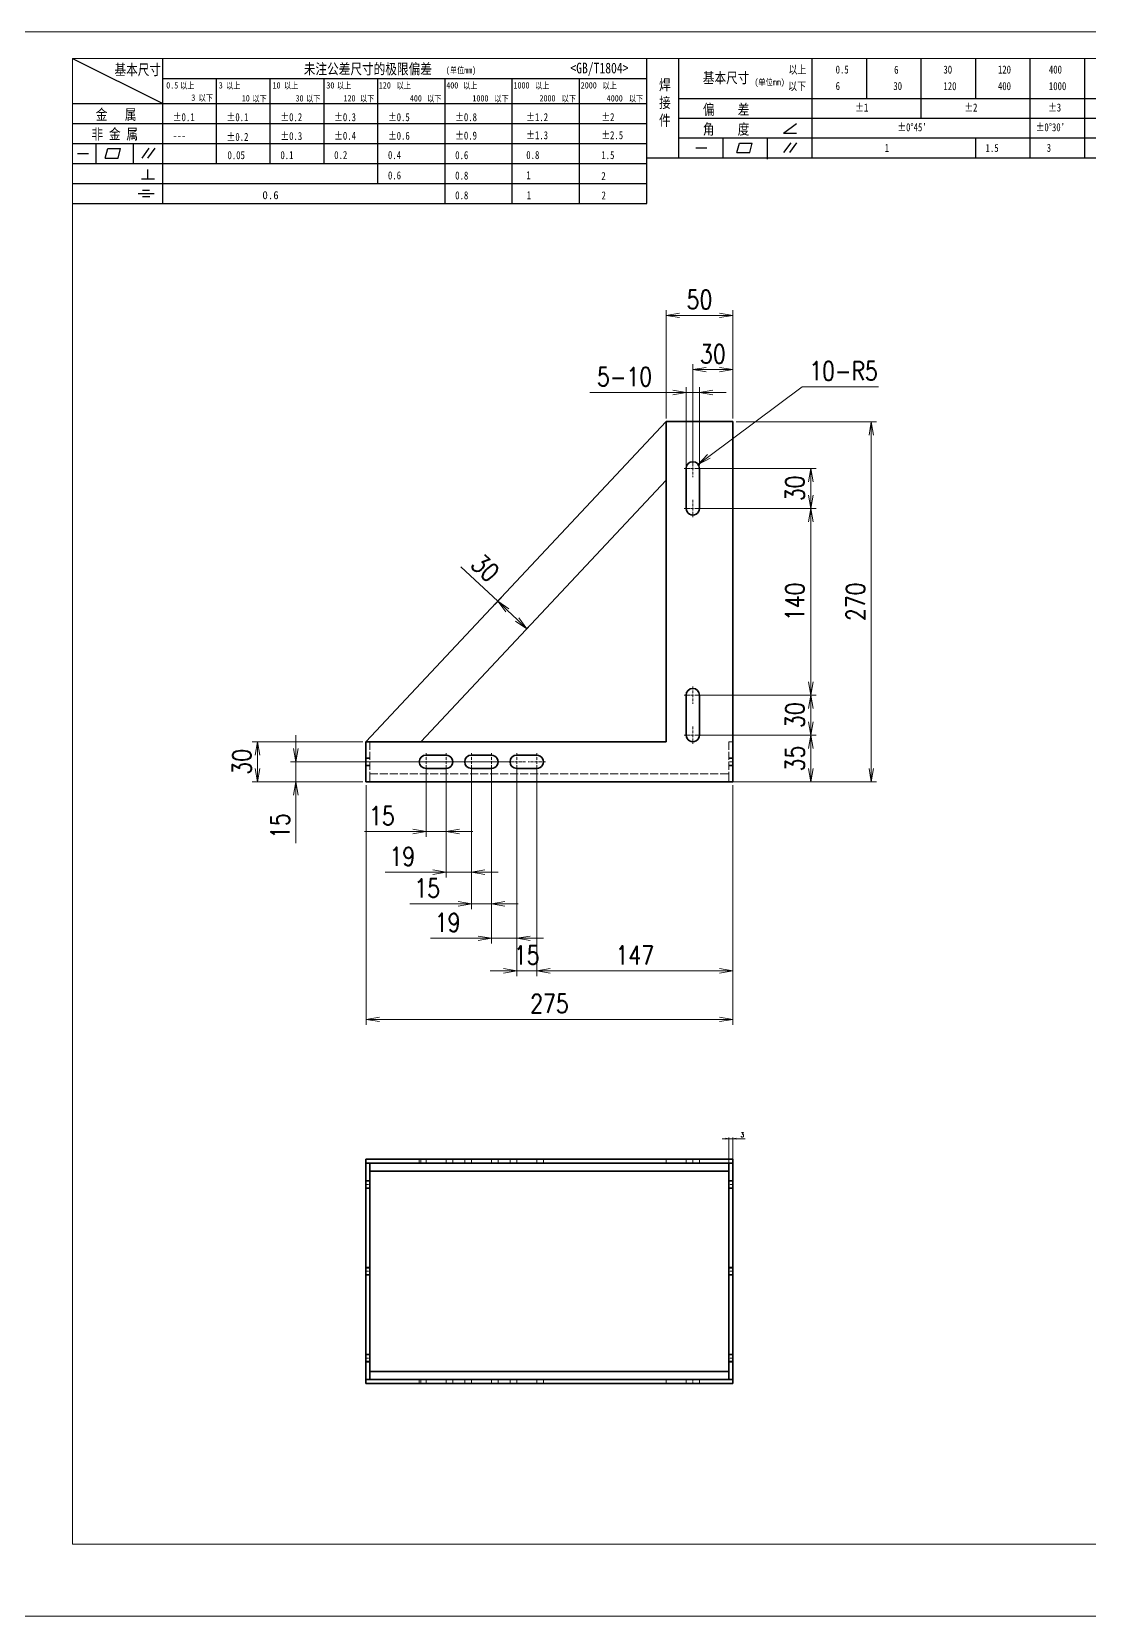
# Model space of a CAD drawing. Header units: millimetres. Extents: x 1333 to 190452, y -42879 to -5704.
# Drawn here: x 177596 to 178389, y -22836 to -21648 of the extents above; entities that cross this region are included whole.
import ezdxf

# ---------------------------------------------------------------- set-up
doc = ezdxf.new("R2010")
doc.units = ezdxf.units.MM
doc.header["$LTSCALE"] = 0.5
doc.linetypes.add('DASHDOT', pattern=[18.5, 12, -3, 0.5, -3])
doc.linetypes.add('DASHED', pattern=[15, 12, -3])
doc.layers.add('图\\M+19E79\\M+195B6\\M+18E9A', color=7, linetype='Continuous')
doc.layers.add('图框', color=7, linetype='Continuous', lineweight=18)
doc.layers.add('标注线', color=3, linetype='Continuous', lineweight=18)
doc.layers.add('打印-禁用', color=7, linetype='Continuous', lineweight=15, plot=False)
doc.styles.add('DIM', font='romans.shx', dxfattribs={"width": 0.8, "bigfont": 'bigfont.shx'})
doc.styles.add('国标', font='simfang.ttf', dxfattribs={"width": 0.8})
doc.dimstyles.new('DEH 1-1$0', dxfattribs={"dimtxt": 3.5, "dimasz": 2.5, "dimexe": 1, "dimexo": 0.625, "dimgap": 1.2, "dimtad": 1, "dimzin": 9, "dimdsep": 46, "dimtxsty": 'DIM', "dimblk": 'OPEN', "dimcen": 0, "dimclrd": 8, "dimclre": 8, "dimclrt": 2, "dimazin": 2, "dimtfac": 0.5, "dimtmove": 0, "dimatfit": 3, "dimldrblk": 'OPEN', "dimfxl": 0, "dimtolj": 2, "dimlwd": 18, "dimlwe": 18, "dimarcsym": 0})
doc.dimstyles.new('DEH 1-4', dxfattribs={"dimscale": 4, "dimtxt": 3.5, "dimasz": 2.5, "dimexe": 1, "dimexo": 0.625, "dimgap": 1.2, "dimtad": 1, "dimdsep": 46, "dimtxsty": 'DIM', "dimblk": 'OPEN', "dimcen": 0, "dimclrd": 8, "dimclre": 8, "dimclrt": 2, "dimazin": 2, "dimtfac": 0.5, "dimtmove": 0, "dimatfit": 3, "dimldrblk": 'OPEN', "dimfxl": 0, "dimtolj": 2, "dimlwd": 18, "dimlwe": 18, "dimarcsym": 0})
doc.dimstyles.new('DEH 1-4$4', dxfattribs={"dimscale": 4, "dimtxt": 3.5, "dimasz": 2.5, "dimexe": 1, "dimexo": 0.625, "dimgap": 1.2, "dimtad": 1, "dimtoh": 1, "dimdsep": 46, "dimtxsty": 'DIM', "dimblk": 'OPEN', "dimcen": 0, "dimclrd": 8, "dimclre": 8, "dimclrt": 2, "dimazin": 2, "dimtfac": 0.5, "dimtofl": 0, "dimtmove": 0, "dimatfit": 3, "dimldrblk": 'OPEN', "dimfxl": 0, "dimtolj": 2, "dimlwd": 18, "dimlwe": 18, "dimarcsym": 0})

# ---------------------------------------------------------------- blocks, each defined once
blk = doc.blocks.new('GZDEH零件A3图框V01版')
at = {"layer": '图\\M+19E79\\M+195B6\\M+18E9A', "color": 9}
for p, q in [((2882.49, -1554.46), (2899.37, -1562.92)), ((2899.37, -1581.67), (2899.37, -1554.46)), ((2990.09, -1581.67), (2990.09, -1554.46)), ((2996.09, -1573.08), (2996.09, -1554.46)), ((3021.09, -1561.98), (3021.09, -1554.46)), ((3031.31, -1561.98), (3031.31, -1554.46)), ((3041.53, -1561.98), (3041.53, -1554.46)), ((3051.75, -1561.98), (3051.75, -1554.46)), ((3061.98, -1561.98), (3061.98, -1554.46)), ((3072.2, -1561.98), (3072.2, -1554.46)), ((2899.37, -1558.24), (2990.09, -1558.24)), ((2909.45, -1574.17), (2909.45, -1558.24)), ((2919.53, -1574.17), (2919.53, -1558.24)), ((2929.61, -1574.17), (2929.61, -1558.24)), ((2939.69, -1577.92), (2939.69, -1558.24)), ((2952.29, -1581.67), (2952.29, -1558.24)), ((2964.89, -1581.67), (2964.89, -1558.24)), ((2977.49, -1581.67), (2977.49, -1558.24)), ((2996.09, -1561.98), (3113.09, -1561.98)), ((3021.09, -1573.08), (3021.09, -1561.98)), ((3041.53, -1565.68), (3041.53, -1561.98)), ((3061.98, -1573.08), (3061.98, -1561.98)), ((3072.2, -1573.08), (3072.2, -1561.98)), ((2882.49, -1562.92), (2990.09, -1562.92)), ((2882.49, -1566.67), (2990.09, -1566.67)), ((2996.09, -1565.68), (3113.09, -1565.68)), ((3015.75, -1568.51), (3018.15, -1566.66)), ((2882.49, -1570.42), (2990.09, -1570.42)), ((2886.92, -1574.12), (2886.92, -1570.42)), ((2893.91, -1574.12), (2893.91, -1570.42)), ((2996.09, -1569.38), (3113.09, -1569.38)), ((3004.42, -1573.08), (3004.42, -1569.38)), ((3006.97, -1572.12), (3007.45, -1570.33)), ((3007.45, -1570.33), (3009.86, -1570.33)), ((3009.39, -1572.12), (3009.86, -1570.33)), ((3012.75, -1573.08), (3012.75, -1569.38)), ((3015.75, -1568.51), (3018.15, -1568.51)), ((3015.81, -1572.12), (3017.15, -1570.26)), ((3016.89, -1572.12), (3018.23, -1570.26)), ((3051.75, -1573.08), (3051.75, -1569.38)), ((2883.43, -1572.27), (2885.49, -1572.27)), ((2888.59, -1573.16), (2889.07, -1571.37)), ((2888.59, -1573.16), (2891, -1573.16)), ((2889.07, -1571.37), (2891.48, -1571.37)), ((2891, -1573.16), (2891.48, -1571.37)), ((2895.52, -1573.16), (2896.85, -1571.3)), ((2896.6, -1573.16), (2897.94, -1571.3)), ((2990.09, -1573.08), (3113.09, -1573.08)), ((2999.26, -1571.23), (3001.32, -1571.23)), ((3006.97, -1572.12), (3009.39, -1572.12)), ((3012.75, -1573.33), (3012.75, -1573.08)), ((2882.49, -1574.17), (2990.09, -1574.17)), ((2895.42, -1577.05), (2897.81, -1577.05)), ((2896.58, -1577.05), (2896.58, -1575.28)), ((2882.49, -1577.92), (2990.09, -1577.92)), ((2894.79, -1579.77), (2897.77, -1579.77)), ((2895.57, -1579.17), (2896.92, -1579.17)), ((2882.49, -1581.67), (2990.09, -1581.67)), ((2895.57, -1580.37), (2896.93, -1580.37))]:
    blk.add_line(p, q, dxfattribs=at)
at = {"layer": '图框', "linetype": 'Continuous'}
for p, q in [((2882.49, -1554.46), (2882.49, -1832.96)), ((3272.49, -1554.46), (2882.49, -1554.46)), ((2882.49, -1832.96), (3272.49, -1832.96))]:
    blk.add_line(p, q, dxfattribs=at)
at = {"layer": '打印-禁用', "linetype": 'Continuous'}
for p, q in [((3277.49, -1549.46), (2857.49, -1549.46)), ((2857.49, -1846.46), (3277.49, -1846.46))]:
    blk.add_line(p, q, dxfattribs=at)
at = {"layer": '图\\M+19E79\\M+195B6\\M+18E9A', "color": 9, "style": '国标', "width": 0.8}
for s, height, p in [('基本尺寸', 2, (2890.33, -1557.58)), ('未注公差尺寸的极限偏差', 2, (2925.81, -1557.44)), ('<GB/T1804>', 2, (2975.78, -1557.27)), ('以上', 1.5, (3016.64, -1557.33)), ('0.5', 1.5, (3025.49, -1557.3)), ('6', 1.5, (3036.45, -1557.34)), ('30', 1.5, (3045.69, -1557.31)), ('120', 1.5, (3055.91, -1557.31)), ('400', 1.5, (3065.46, -1557.31)), ('30', 1.2, (2930.04, -1560.11)), ('基本尺寸', 2, (3000.6, -1559.1)), ('以下', 1.5, (3016.58, -1560.43)), ('6', 1.5, (3025.49, -1560.38)), ('30', 1.5, (3036.31, -1560.39)), ('120', 1.5, (3045.69, -1560.41)), ('400', 1.5, (3055.91, -1560.41)), ('1000', 1.5, (3065.46, -1560.41)), ('金   属', 2, (2886.82, -1565.98)), ('±0.1', 1.5, (2901.27, -1566.23)), ('±0.1', 1.5, (2911.35, -1566.23)), ('±0.2', 1.5, (2921.43, -1566.23)), ('±0.3', 1.5, (2931.51, -1566.23)), ('±0.5', 1.5, (2941.59, -1566.23)), ('±0.8', 1.5, (2954.19, -1566.23)), ('±1.2', 1.5, (2967.51, -1566.23)), ('±2', 1.5, (2981.58, -1566.23)), ('偏    差', 2, (3000.6, -1565.04)), ('±1', 1.5, (3029.16, -1564.42)), ('±2', 1.5, (3049.61, -1564.42)), ('±3', 1.5, (3065.3, -1564.42)), ('非 金 属', 2, (2886.02, -1569.65)), ('±0.3', 1.5, (2921.43, -1569.77)), ('±0.4', 1.5, (2931.51, -1569.71)), ('±0.6', 1.5, (2941.59, -1569.71)), ('±0.9', 1.5, (2954.19, -1569.68)), ('±1.3', 1.5, (2967.51, -1569.62)), ('±2.5', 1.5, (2981.58, -1569.61)), ('角    度', 2, (3000.6, -1568.74)), ("±0%%D45'", 1.5, (3037.06, -1568.12)), ("±0%%D30'", 1.5, (3062.98, -1568.12)), ('---', 1.5, (2901.27, -1569.65)), ('±0.2', 1.5, (2911.35, -1569.92)), ('1', 1.5, (3034.69, -1571.98)), ('1.5', 1.5, (3053.59, -1572.01)), ('3', 1.5, (3065.05, -1571.98)), ('0.1', 1.5, (2921.43, -1573.34)), ('0.2', 1.5, (2931.51, -1573.33)), ('0.4', 1.5, (2941.59, -1573.33)), ('0.6', 1.5, (2954.19, -1573.35)), ('0.8', 1.5, (2967.51, -1573.33)), ('1.5', 1.5, (2981.58, -1573.34)), ('0.6', 1.5, (2941.59, -1577.14)), ('0.8', 1.5, (2954.19, -1577.17)), ('1', 1.5, (2967.51, -1577.12)), ('2', 1.5, (2981.58, -1577.26)), ('0.8', 1.5, (2954.19, -1580.87)), ('1', 1.5, (2967.59, -1580.86)), ('2', 1.5, (2981.62, -1580.89))]:
    blk.add_text(s, height=height, dxfattribs=at).set_placement(p)
at = {"layer": '图\\M+19E79\\M+195B6\\M+18E9A', "color": 9, "lineweight": 15, "style": '国标', "width": 0.8}
for s, p in [('(单位mm)', (2952.44, -1557.27)), ('0.5', (2900.03, -1560.11)), ('以上', (2902.64, -1560.16)), ('3', (2909.88, -1560.11)), ('以上', (2911.25, -1560.16)), ('10', (2919.96, -1560.11)), ('以上', (2922.09, -1560.16)), ('以上', (2932.02, -1560.16)), ('120', (2939.88, -1560.11)), ('以上', (2943.21, -1560.16)), ('400', (2952.52, -1560.11)), ('以上', (2955.68, -1560.16)), ('1000', (2965.12, -1560.11)), ('以上', (2969.16, -1560.16)), ('2000', (2977.72, -1560.11)), ('以上', (2981.8, -1560.16)), ('(单位mm)', (3010.27, -1559.51)), ('3', (2904.73, -1562.41)), ('以下', (2906.1, -1562.46)), ('10', (2914.19, -1562.54)), ('以下', (2916.18, -1562.59)), ('30', (2924.27, -1562.54)), ('以下', (2926.26, -1562.59)), ('120', (2933.26, -1562.54)), ('以下', (2936.34, -1562.59)), ('400', (2945.7, -1562.54)), ('以下', (2948.94, -1562.59)), ('1000', (2957.41, -1562.54)), ('以下', (2961.54, -1562.59)), ('2000', (2969.99, -1562.54)), ('以下', (2974.14, -1562.59)), ('4000', (2982.59, -1562.54)), ('以下', (2986.74, -1562.59))]:
    blk.add_text(s, height=1.2, dxfattribs=at).set_placement(p)
at = {"layer": '图\\M+19E79\\M+195B6\\M+18E9A', "color": 9, "lineweight": 13, "style": '国标'}
blk.add_text('0.6', height=1.5, dxfattribs=at).set_placement((2918.05, -1580.85))
at = {"layer": '图\\M+19E79\\M+195B6\\M+18E9A', "color": 9, "insert": (2992.39, -1558.41), "char_height": 2, "width": 3.1877, "attachment_point": 1, "style": '国标'}
blk.add_mtext('焊\\P接\\P件', dxfattribs=at)
at = {"layer": '图\\M+19E79\\M+195B6\\M+18E9A', "color": 9, "insert": (2911.51, -1573.37), "char_height": 1.5, "attachment_point": 7, "style": '国标'}
blk.add_mtext_dynamic_manual_height_columns('0.05', width=5.1982, gutter_width=12.5, heights=[0], dxfattribs=at)
blk = doc.blocks.new('DEH A3')
at = {"layer": '图框'}
blk.add_blockref('GZDEH零件A3图框V01版', (-2857.49, 1846.46), dxfattribs=at)
blk = doc.blocks.new('_Open')
at = {"color": 0, "linetype": 'ByBlock', "lineweight": -2}
for p, q in [((-1, 0.17), (0, 0)), ((-1, -0.17), (0, 0)), ((0, 0), (-1, 0))]:
    blk.add_line(p, q, dxfattribs=at)
blk = doc.blocks.new('*D316')
at = {"layer": 'Defpoints', "color": 0, "transparency": 16777216}
for p in [(177960.1, -22195.5), (177794.5, -22210.5), (177847.1, -22210.5)]:
    blk.add_point(p, dxfattribs=at)
at = {"layer": '标注线', "color": 8, "lineweight": 18, "transparency": 16777216}
for p, q in [((177794.5, -22185.5), (177794.5, -22175.5)), ((177957.6, -22195.5), (177790.5, -22195.5)), ((177794.5, -22195.5), (177794.5, -22210.5)), ((177844.6, -22210.5), (177790.5, -22210.5)), ((177794.5, -22220.5), (177794.5, -22256.6))]:
    blk.add_line(p, q, dxfattribs=at)
at = {"layer": '标注线', "color": 8, "lineweight": 18, "transparency": 16777216, "xscale": 10, "yscale": 10, "zscale": 10}
for p, rotation in [((177794.5, -22195.5), 270), ((177794.5, -22210.5), 90)]:
    blk.add_blockref('_Open', p, dxfattribs=dict(at, rotation=rotation))
at = {"layer": '标注线', "color": 2, "transparency": 16777216, "insert": (177782.7, -22243.6), "char_height": 14, "attachment_point": 5, "rotation": 90, "style": 'DIM'}
blk.add_mtext('\\A2;15', dxfattribs=at)
blk = doc.blocks.new('*D317')
at = {"layer": 'Defpoints', "color": 0, "transparency": 16777216}
for p in [(177765.8, -22180.5), (177847.1, -22180.5), (177847.1, -22210.5)]:
    blk.add_point(p, dxfattribs=at)
at = {"layer": '标注线', "color": 8, "lineweight": 18, "transparency": 16777216}
for p, q in [((177844.6, -22180.5), (177761.8, -22180.5)), ((177765.8, -22200.5), (177765.8, -22190.5)), ((177844.6, -22210.5), (177761.8, -22210.5))]:
    blk.add_line(p, q, dxfattribs=at)
at = {"layer": '标注线', "color": 8, "lineweight": 18, "transparency": 16777216, "xscale": 10, "yscale": 10, "zscale": 10}
for p, rotation in [((177765.8, -22180.5), 90), ((177765.8, -22210.5), 270)]:
    blk.add_blockref('_Open', p, dxfattribs=dict(at, rotation=rotation))
at = {"layer": '标注线', "color": 2, "transparency": 16777216, "insert": (177754, -22195.5), "char_height": 14, "attachment_point": 5, "rotation": 90, "style": 'DIM'}
blk.add_mtext('\\A2;30', dxfattribs=at)
blk = doc.blocks.new('*D318')
at = {"layer": 'Defpoints', "color": 0, "transparency": 16777216}
for p in [(177847.1, -22210.5), (178122.1, -22210.5), (178122.1, -22388.6)]:
    blk.add_point(p, dxfattribs=at)
at = {"layer": '标注线', "color": 8, "lineweight": 18, "transparency": 16777216}
for p, q in [((177847.1, -22213), (177847.1, -22392.6)), ((178122.1, -22213), (178122.1, -22392.6)), ((177857.1, -22388.6), (178112.1, -22388.6))]:
    blk.add_line(p, q, dxfattribs=at)
at = {"layer": '标注线', "color": 8, "lineweight": 18, "transparency": 16777216, "xscale": 10, "yscale": 10, "zscale": 10, "rotation": 180}
blk.add_blockref('_Open', (177847.1, -22388.6), dxfattribs=at)
at = {"layer": '标注线', "color": 8, "lineweight": 18, "transparency": 16777216, "xscale": 10, "yscale": 10, "zscale": 10}
blk.add_blockref('_Open', (178122.1, -22388.6), dxfattribs=at)
at = {"layer": '标注线', "color": 2, "transparency": 16777216, "insert": (177984.6, -22376.8), "char_height": 14, "attachment_point": 5, "style": 'DIM'}
blk.add_mtext('\\A2;275', dxfattribs=at)
blk = doc.blocks.new('*D319')
at = {"layer": 'Defpoints', "color": 0, "transparency": 16777216}
for p in [(178122.1, -21940.5), (178225.9, -21940.5), (178122.1, -22210.5)]:
    blk.add_point(p, dxfattribs=at)
at = {"layer": '标注线', "color": 8, "lineweight": 18, "transparency": 16777216}
for p, q in [((178124.6, -21940.5), (178229.9, -21940.5)), ((178225.9, -22200.5), (178225.9, -21950.5)), ((178124.6, -22210.5), (178229.9, -22210.5))]:
    blk.add_line(p, q, dxfattribs=at)
at = {"layer": '标注线', "color": 8, "lineweight": 18, "transparency": 16777216, "xscale": 10, "yscale": 10, "zscale": 10}
for p, rotation in [((178225.9, -21940.5), 90), ((178225.9, -22210.5), 270)]:
    blk.add_blockref('_Open', p, dxfattribs=dict(at, rotation=rotation))
at = {"layer": '标注线', "color": 2, "transparency": 16777216, "insert": (178214.1, -22075.5), "char_height": 14, "attachment_point": 5, "rotation": 90, "style": 'DIM'}
blk.add_mtext('\\A2;270', dxfattribs=at)
blk = doc.blocks.new('*D320')
at = {"layer": 'Defpoints', "color": 0, "transparency": 16777216}
for p in [(178092.1, -22175.5), (178111.4, -22210.5), (178180.5, -22210.5)]:
    blk.add_point(p, dxfattribs=at)
at = {"layer": '标注线', "color": 8, "lineweight": 18, "transparency": 16777216}
for p, q in [((178094.6, -22175.5), (178184.5, -22175.5)), ((178180.5, -22185.5), (178180.5, -22200.5)), ((178113.9, -22210.5), (178184.5, -22210.5))]:
    blk.add_line(p, q, dxfattribs=at)
at = {"layer": '标注线', "color": 8, "lineweight": 18, "transparency": 16777216, "xscale": 10, "yscale": 10, "zscale": 10}
for p, rotation in [((178180.5, -22175.5), 90), ((178180.5, -22210.5), 270)]:
    blk.add_blockref('_Open', p, dxfattribs=dict(at, rotation=rotation))
at = {"layer": '标注线', "color": 2, "transparency": 16777216, "insert": (178168.7, -22193), "char_height": 14, "attachment_point": 5, "rotation": 90, "style": 'DIM'}
blk.add_mtext('\\A2;35', dxfattribs=at)
blk = doc.blocks.new('*D321')
at = {"layer": 'Defpoints', "color": 0, "transparency": 16777216}
for p in [(178092.1, -22145.5), (178180.5, -22145.5), (178092.1, -22175.5)]:
    blk.add_point(p, dxfattribs=at)
at = {"layer": '标注线', "color": 8, "lineweight": 18, "transparency": 16777216}
for p, q in [((178094.6, -22145.5), (178184.5, -22145.5)), ((178180.5, -22165.5), (178180.5, -22155.5)), ((178094.6, -22175.5), (178184.5, -22175.5))]:
    blk.add_line(p, q, dxfattribs=at)
at = {"layer": '标注线', "color": 8, "lineweight": 18, "transparency": 16777216, "xscale": 10, "yscale": 10, "zscale": 10}
for p, rotation in [((178180.5, -22145.5), 90), ((178180.5, -22175.5), 270)]:
    blk.add_blockref('_Open', p, dxfattribs=dict(at, rotation=rotation))
at = {"layer": '标注线', "color": 2, "transparency": 16777216, "insert": (178168.7, -22160.5), "char_height": 14, "attachment_point": 5, "rotation": 90, "style": 'DIM'}
blk.add_mtext('\\A2;30', dxfattribs=at)
blk = doc.blocks.new('*D322')
at = {"layer": 'Defpoints', "color": 0, "transparency": 16777216}
for p in [(178092.1, -22005.5), (178180.5, -22005.5), (178092.1, -22145.5)]:
    blk.add_point(p, dxfattribs=at)
at = {"layer": '标注线', "color": 8, "lineweight": 18, "transparency": 16777216}
for p, q in [((178094.6, -22005.5), (178184.5, -22005.5)), ((178180.5, -22135.5), (178180.5, -22015.5)), ((178094.6, -22145.5), (178184.5, -22145.5))]:
    blk.add_line(p, q, dxfattribs=at)
at = {"layer": '标注线', "color": 8, "lineweight": 18, "transparency": 16777216, "xscale": 10, "yscale": 10, "zscale": 10}
for p, rotation in [((178180.5, -22005.5), 90), ((178180.5, -22145.5), 270)]:
    blk.add_blockref('_Open', p, dxfattribs=dict(at, rotation=rotation))
at = {"layer": '标注线', "color": 2, "transparency": 16777216, "insert": (178168.7, -22075.5), "char_height": 14, "attachment_point": 5, "rotation": 90, "style": 'DIM'}
blk.add_mtext('\\A2;140', dxfattribs=at)
blk = doc.blocks.new('*D323')
at = {"layer": 'Defpoints', "color": 0, "transparency": 16777216}
for p in [(178092.1, -21975.5), (178180.5, -21975.5), (178092.1, -22005.5)]:
    blk.add_point(p, dxfattribs=at)
at = {"layer": '标注线', "color": 8, "lineweight": 18, "transparency": 16777216}
for p, q in [((178094.6, -21975.5), (178184.5, -21975.5)), ((178180.5, -21995.5), (178180.5, -21985.5)), ((178094.6, -22005.5), (178184.5, -22005.5))]:
    blk.add_line(p, q, dxfattribs=at)
at = {"layer": '标注线', "color": 8, "lineweight": 18, "transparency": 16777216, "xscale": 10, "yscale": 10, "zscale": 10}
for p, rotation in [((178180.5, -21975.5), 90), ((178180.5, -22005.5), 270)]:
    blk.add_blockref('_Open', p, dxfattribs=dict(at, rotation=rotation))
at = {"layer": '标注线', "color": 2, "transparency": 16777216, "insert": (178168.7, -21990.5), "char_height": 14, "attachment_point": 5, "rotation": 90, "style": 'DIM'}
blk.add_mtext('\\A2;30', dxfattribs=at)
blk = doc.blocks.new('*D324')
at = {"layer": 'Defpoints', "color": 0, "transparency": 16777216}
for p in [(178122.1, -21901.5), (178122.1, -21940.5), (178092.1, -21975.5)]:
    blk.add_point(p, dxfattribs=at)
at = {"layer": '标注线', "color": 8, "lineweight": 18, "transparency": 16777216}
for p, q in [((178092.1, -21973), (178092.1, -21897.5)), ((178102.1, -21901.5), (178112.1, -21901.5)), ((178122.1, -21938), (178122.1, -21897.5))]:
    blk.add_line(p, q, dxfattribs=at)
at = {"layer": '标注线', "color": 8, "lineweight": 18, "transparency": 16777216, "xscale": 10, "yscale": 10, "zscale": 10, "rotation": 180}
blk.add_blockref('_Open', (178092.1, -21901.5), dxfattribs=at)
at = {"layer": '标注线', "color": 8, "lineweight": 18, "transparency": 16777216, "xscale": 10, "yscale": 10, "zscale": 10}
blk.add_blockref('_Open', (178122.1, -21901.5), dxfattribs=at)
at = {"layer": '标注线', "color": 2, "transparency": 16777216, "insert": (178107.1, -21889.7), "char_height": 14, "attachment_point": 5, "style": 'DIM'}
blk.add_mtext('\\A2;30', dxfattribs=at)
blk = doc.blocks.new('*D325')
at = {"layer": 'Defpoints', "color": 0, "transparency": 16777216}
for p in [(178122.1, -21860.8), (178072.1, -21940.5), (178122.1, -21940.5)]:
    blk.add_point(p, dxfattribs=at)
at = {"layer": '标注线', "color": 8, "lineweight": 18, "transparency": 16777216}
for p, q in [((178072.1, -21938), (178072.1, -21856.8)), ((178122.1, -21938), (178122.1, -21856.8)), ((178082.1, -21860.8), (178112.1, -21860.8))]:
    blk.add_line(p, q, dxfattribs=at)
at = {"layer": '标注线', "color": 8, "lineweight": 18, "transparency": 16777216, "xscale": 10, "yscale": 10, "zscale": 10, "rotation": 180}
blk.add_blockref('_Open', (178072.1, -21860.8), dxfattribs=at)
at = {"layer": '标注线', "color": 8, "lineweight": 18, "transparency": 16777216, "xscale": 10, "yscale": 10, "zscale": 10}
blk.add_blockref('_Open', (178122.1, -21860.8), dxfattribs=at)
at = {"layer": '标注线', "color": 2, "transparency": 16777216, "insert": (178097.1, -21849), "char_height": 14, "attachment_point": 5, "style": 'DIM'}
blk.add_mtext('\\A2;50', dxfattribs=at)
blk = doc.blocks.new('*D326')
at = {"layer": 'Defpoints', "color": 0, "transparency": 16777216}
for p in [(178092.1, -21975.5), (178096.1, -21972.5)]:
    blk.add_point(p, dxfattribs=at)
at = {"layer": '标注线', "color": 8, "lineweight": 18, "transparency": 16777216}
for p, q in [((178174.1, -21914.3), (178104.1, -21966.5)), ((178231.2, -21914.3), (178174.1, -21914.3))]:
    blk.add_line(p, q, dxfattribs=at)
at = {"layer": '标注线', "color": 8, "lineweight": 18, "transparency": 16777216, "xscale": 10, "yscale": 10, "zscale": 10, "rotation": 216.7265419740276}
blk.add_blockref('_Open', (178096.1, -21972.5), dxfattribs=at)
at = {"layer": '标注线', "color": 2, "transparency": 16777216, "insert": (178205.1, -21902.5), "char_height": 14, "attachment_point": 5, "style": 'DIM'}
blk.add_mtext('\\A2;{\\Fromans,bigfont|c134;10-}R5', dxfattribs=at)
blk = doc.blocks.new('*D327')
at = {"layer": 'Defpoints', "color": 0, "transparency": 16777216}
for p in [(178087.1, -21918.6), (178087.1, -21975.5), (178097.1, -21975.5)]:
    blk.add_point(p, dxfattribs=at)
at = {"layer": '标注线', "color": 8, "lineweight": 18, "transparency": 16777216}
for p, q in [((178077.1, -21918.6), (178014.8, -21918.6)), ((178087.1, -21973), (178087.1, -21914.6)), ((178097.1, -21918.6), (178087.1, -21918.6)), ((178097.1, -21973), (178097.1, -21914.6)), ((178107.1, -21918.6), (178117.1, -21918.6))]:
    blk.add_line(p, q, dxfattribs=at)
at = {"layer": '标注线', "color": 8, "lineweight": 18, "transparency": 16777216, "xscale": 10, "yscale": 10, "zscale": 10}
blk.add_blockref('_Open', (178087.1, -21918.6), dxfattribs=at)
at = {"layer": '标注线', "color": 8, "lineweight": 18, "transparency": 16777216, "xscale": 10, "yscale": 10, "zscale": 10, "rotation": 180}
blk.add_blockref('_Open', (178097.1, -21918.6), dxfattribs=at)
at = {"layer": '标注线', "color": 2, "transparency": 16777216, "insert": (178040.9, -21906.8), "char_height": 14, "attachment_point": 5, "style": 'DIM'}
blk.add_mtext('\\A2;{\\Fromans,bigfont|c134;5-}10', dxfattribs=at)
blk = doc.blocks.new('*D328')
at = {"layer": 'Defpoints', "color": 0, "transparency": 16777216}
for p in [(177975.1, -22195.5), (178122.1, -22210.5), (178122.1, -22352.2)]:
    blk.add_point(p, dxfattribs=at)
at = {"layer": '标注线', "color": 8, "lineweight": 18, "transparency": 16777216}
for p, q in [((177975.1, -22198), (177975.1, -22356.2)), ((178122.1, -22213), (178122.1, -22356.2)), ((177985.1, -22352.2), (178112.1, -22352.2))]:
    blk.add_line(p, q, dxfattribs=at)
at = {"layer": '标注线', "color": 8, "lineweight": 18, "transparency": 16777216, "xscale": 10, "yscale": 10, "zscale": 10, "rotation": 180}
blk.add_blockref('_Open', (177975.1, -22352.2), dxfattribs=at)
at = {"layer": '标注线', "color": 8, "lineweight": 18, "transparency": 16777216, "xscale": 10, "yscale": 10, "zscale": 10}
blk.add_blockref('_Open', (178122.1, -22352.2), dxfattribs=at)
at = {"layer": '标注线', "color": 2, "transparency": 16777216, "insert": (178048.6, -22340.4), "char_height": 14, "attachment_point": 5, "style": 'DIM'}
blk.add_mtext('\\A2;147', dxfattribs=at)
blk = doc.blocks.new('*D329')
at = {"layer": 'Defpoints', "color": 0, "transparency": 16777216}
for p in [(177960.1, -22195.5), (177975.1, -22195.5), (177960.1, -22352.2)]:
    blk.add_point(p, dxfattribs=at)
at = {"layer": '标注线', "color": 8, "lineweight": 18, "transparency": 16777216}
for p, q in [((177960.1, -22198), (177960.1, -22356.2)), ((177975.1, -22198), (177975.1, -22356.2)), ((177950.1, -22352.2), (177940.1, -22352.2)), ((177975.1, -22352.2), (177960.1, -22352.2)), ((177985.1, -22352.2), (177995.1, -22352.2))]:
    blk.add_line(p, q, dxfattribs=at)
at = {"layer": '标注线', "color": 8, "lineweight": 18, "transparency": 16777216, "xscale": 10, "yscale": 10, "zscale": 10}
blk.add_blockref('_Open', (177960.1, -22352.2), dxfattribs=at)
at = {"layer": '标注线', "color": 8, "lineweight": 18, "transparency": 16777216, "xscale": 10, "yscale": 10, "zscale": 10, "rotation": 180}
blk.add_blockref('_Open', (177975.1, -22352.2), dxfattribs=at)
at = {"layer": '标注线', "color": 2, "transparency": 16777216, "insert": (177967.6, -22340.4), "char_height": 14, "attachment_point": 5, "style": 'DIM'}
blk.add_mtext('\\A2;15', dxfattribs=at)
blk = doc.blocks.new('*D330')
at = {"layer": 'Defpoints', "color": 0, "transparency": 16777216}
for p in [(177941.1, -22195.5), (177960.1, -22195.5), (177941.1, -22327.8)]:
    blk.add_point(p, dxfattribs=at)
at = {"layer": '标注线', "color": 8, "lineweight": 18, "transparency": 16777216}
for p, q in [((177941.1, -22198), (177941.1, -22331.8)), ((177960.1, -22198), (177960.1, -22331.8)), ((177931.1, -22327.8), (177895.5, -22327.8)), ((177960.1, -22327.8), (177941.1, -22327.8)), ((177970.1, -22327.8), (177980.1, -22327.8))]:
    blk.add_line(p, q, dxfattribs=at)
at = {"layer": '标注线', "color": 8, "lineweight": 18, "transparency": 16777216, "xscale": 10, "yscale": 10, "zscale": 10}
blk.add_blockref('_Open', (177941.1, -22327.8), dxfattribs=at)
at = {"layer": '标注线', "color": 8, "lineweight": 18, "transparency": 16777216, "xscale": 10, "yscale": 10, "zscale": 10, "rotation": 180}
blk.add_blockref('_Open', (177960.1, -22327.8), dxfattribs=at)
at = {"layer": '标注线', "color": 2, "transparency": 16777216, "insert": (177908.3, -22316), "char_height": 14, "attachment_point": 5, "style": 'DIM'}
blk.add_mtext('\\A2;19', dxfattribs=at)
blk = doc.blocks.new('*D331')
at = {"layer": 'Defpoints', "color": 0, "transparency": 16777216}
for p in [(177926.1, -22195.5), (177941.1, -22195.5), (177926.1, -22302)]:
    blk.add_point(p, dxfattribs=at)
at = {"layer": '标注线', "color": 8, "lineweight": 18, "transparency": 16777216}
for p, q in [((177926.1, -22198), (177926.1, -22306)), ((177941.1, -22198), (177941.1, -22306)), ((177916.1, -22302), (177879.9, -22302)), ((177941.1, -22302), (177926.1, -22302)), ((177951.1, -22302), (177961.1, -22302))]:
    blk.add_line(p, q, dxfattribs=at)
at = {"layer": '标注线', "color": 8, "lineweight": 18, "transparency": 16777216, "xscale": 10, "yscale": 10, "zscale": 10}
blk.add_blockref('_Open', (177926.1, -22302), dxfattribs=at)
at = {"layer": '标注线', "color": 8, "lineweight": 18, "transparency": 16777216, "xscale": 10, "yscale": 10, "zscale": 10, "rotation": 180}
blk.add_blockref('_Open', (177941.1, -22302), dxfattribs=at)
at = {"layer": '标注线', "color": 2, "transparency": 16777216, "insert": (177893, -22290.2), "char_height": 14, "attachment_point": 5, "style": 'DIM'}
blk.add_mtext('\\A2;15', dxfattribs=at)
blk = doc.blocks.new('*D332')
at = {"layer": 'Defpoints', "color": 0, "transparency": 16777216}
for p in [(177907.1, -22195.5), (177926.1, -22195.5), (177907.1, -22278.2)]:
    blk.add_point(p, dxfattribs=at)
at = {"layer": '标注线', "color": 8, "lineweight": 18, "transparency": 16777216}
for p, q in [((177907.1, -22198), (177907.1, -22282.2)), ((177926.1, -22198), (177926.1, -22282.2)), ((177897.1, -22278.2), (177861.5, -22278.2)), ((177926.1, -22278.2), (177907.1, -22278.2)), ((177936.1, -22278.2), (177946.1, -22278.2))]:
    blk.add_line(p, q, dxfattribs=at)
at = {"layer": '标注线', "color": 8, "lineweight": 18, "transparency": 16777216, "xscale": 10, "yscale": 10, "zscale": 10}
blk.add_blockref('_Open', (177907.1, -22278.2), dxfattribs=at)
at = {"layer": '标注线', "color": 8, "lineweight": 18, "transparency": 16777216, "xscale": 10, "yscale": 10, "zscale": 10, "rotation": 180}
blk.add_blockref('_Open', (177926.1, -22278.2), dxfattribs=at)
at = {"layer": '标注线', "color": 2, "transparency": 16777216, "insert": (177874.3, -22266.4), "char_height": 14, "attachment_point": 5, "style": 'DIM'}
blk.add_mtext('\\A2;19', dxfattribs=at)
blk = doc.blocks.new('*D333')
at = {"layer": 'Defpoints', "color": 0, "transparency": 16777216}
for p in [(177892.1, -22195.5), (177907.1, -22195.5), (177892.1, -22247.8)]:
    blk.add_point(p, dxfattribs=at)
at = {"layer": '标注线', "color": 8, "lineweight": 18, "transparency": 16777216}
for p, q in [((177892.1, -22198), (177892.1, -22251.8)), ((177907.1, -22198), (177907.1, -22251.8)), ((177882.1, -22247.8), (177845.9, -22247.8)), ((177907.1, -22247.8), (177892.1, -22247.8)), ((177917.1, -22247.8), (177927.1, -22247.8))]:
    blk.add_line(p, q, dxfattribs=at)
at = {"layer": '标注线', "color": 8, "lineweight": 18, "transparency": 16777216, "xscale": 10, "yscale": 10, "zscale": 10}
blk.add_blockref('_Open', (177892.1, -22247.8), dxfattribs=at)
at = {"layer": '标注线', "color": 8, "lineweight": 18, "transparency": 16777216, "xscale": 10, "yscale": 10, "zscale": 10, "rotation": 180}
blk.add_blockref('_Open', (177907.1, -22247.8), dxfattribs=at)
at = {"layer": '标注线', "color": 2, "transparency": 16777216, "insert": (177859, -22236), "char_height": 14, "attachment_point": 5, "style": 'DIM'}
blk.add_mtext('\\A2;15', dxfattribs=at)
blk = doc.blocks.new('*D334')
at = {"layer": 'Defpoints', "color": 0, "transparency": 16777216}
for p in [(177941.6, -22079.6), (177967.7, -22095.7), (177963.5, -22100.2)]:
    blk.add_point(p, dxfattribs=at)
at = {"layer": '标注线', "color": 8, "lineweight": 18, "transparency": 16777216}
for p, q in [((177945.8, -22075.1), (177918.3, -22049.3)), ((177943.3, -22077.8), (177948.6, -22072.2)), ((177960.4, -22088.8), (177953.1, -22082)), ((177965.2, -22098.3), (177970.4, -22092.7))]:
    blk.add_line(p, q, dxfattribs=at)
at = {"layer": '标注线', "color": 8, "lineweight": 18, "transparency": 16777216, "xscale": 10, "yscale": 10, "zscale": 10}
for p, rotation in [((177945.8, -22075.1), 136.8476161968479), ((177967.7, -22095.7), 316.8476161968479)]:
    blk.add_blockref('_Open', p, dxfattribs=dict(at, rotation=rotation))
at = {"layer": '标注线', "color": 2, "transparency": 16777216, "insert": (177936.5, -22050.2), "char_height": 14, "attachment_point": 5, "rotation": 316.8476, "style": 'DIM'}
blk.add_mtext('\\A2;30', dxfattribs=at)
blk = doc.blocks.new('*D539')
at = {"layer": 'Defpoints', "color": 0, "transparency": 16777216}
for p in [(178122.1, -22478.1), (178119.1, -22496.5), (178122.1, -22496.5)]:
    blk.add_point(p, dxfattribs=at)
at = {"layer": '标注线', "color": 8, "lineweight": 18, "transparency": 16777216}
for p, q in [((178116.6, -22478.1), (178114.1, -22478.1)), ((178119.1, -22495.9), (178119.1, -22477.1)), ((178119.1, -22478.1), (178122.1, -22478.1)), ((178122.1, -22495.9), (178122.1, -22477.1)), ((178124.6, -22478.1), (178131.3, -22478.1))]:
    blk.add_line(p, q, dxfattribs=at)
at = {"layer": '标注线', "color": 8, "lineweight": 18, "transparency": 16777216, "xscale": 2.5, "yscale": 2.5, "zscale": 2.5}
blk.add_blockref('_Open', (178119.1, -22478.1), dxfattribs=at)
at = {"layer": '标注线', "color": 8, "lineweight": 18, "transparency": 16777216, "xscale": 2.5, "yscale": 2.5, "zscale": 2.5, "rotation": 180}
blk.add_blockref('_Open', (178122.1, -22478.1), dxfattribs=at)
at = {"layer": '标注线', "color": 2, "transparency": 16777216, "insert": (178129.2, -22475.1), "char_height": 3.5, "attachment_point": 5, "style": 'DIM'}
blk.add_mtext('\\A2;3', dxfattribs=at)

msp = doc.modelspace()

# ---------------------------------------------------------------- linework, layer by layer
at = {"color": 7, "lineweight": 35}
for p, q in [((178072.07, -21940.489), (177847.07, -22180.489)), ((178122.07, -21940.489), (178072.07, -21940.489)), ((178072.07, -21940.489), (178072.07, -22180.489)), ((178072.07, -21984.353), (178072.07, -21940.489)), ((178122.07, -22210.489), (178122.07, -21940.489)), ((178087.07, -21975.489), (178087.07, -22005.489)), ((178097.07, -22005.489), (178097.07, -21975.489)), ((177888.192, -22180.489), (178072.07, -21984.353)), ((178087.07, -22145.489), (178087.07, -22175.489)), ((178097.07, -22175.489), (178097.07, -22145.489)), ((178072.07, -22180.489), (177847.07, -22180.489)), ((177847.07, -22210.489), (177847.07, -22180.489)), ((177847.07, -22180.489), (177888.192, -22180.489)), ((178122.07, -22180.489), (178122.07, -22210.489)), ((177847.07, -22210.489), (178122.07, -22210.489)), ((177847.07, -22493.475), (178122.07, -22493.475)), ((177847.07, -22493.475), (177888.192, -22493.475)), ((177847.07, -22496.475), (178122.07, -22496.475)), ((177847.07, -22658.475), (177847.07, -22496.475)), ((177850.07, -22658.475), (177850.07, -22496.475)), ((177850.07, -22496.475), (178119.07, -22496.475)), ((177888.192, -22493.475), (178072.07, -22493.475)), ((178119.07, -22658.475), (178119.07, -22496.475)), ((178122.07, -22658.475), (178122.07, -22496.475)), ((178119.07, -22502.475), (177850.07, -22502.475)), ((177850.07, -22652.475), (178119.07, -22652.475)), ((177847.07, -22658.475), (178122.07, -22658.475)), ((177847.07, -22661.475), (178122.07, -22661.475)), ((178119.07, -22658.475), (177850.07, -22658.475))]:
    msp.add_line(p, q, dxfattribs=at)
at = {"color": 2, "linetype": 'DASHDOT', "lineweight": 13, "ltscale": 0.325}
for p, q in [((178098.57, -21975.489), (178085.57, -21975.489)), ((178092.07, -21968.989), (178092.07, -21981.989)), ((178092.07, -21998.989), (178092.07, -22011.989)), ((178098.57, -22005.489), (178085.57, -22005.489)), ((178092.07, -22138.989), (178092.07, -22151.989)), ((178098.57, -22145.489), (178085.57, -22145.489)), ((178098.57, -22175.489), (178085.57, -22175.489)), ((178092.07, -22168.989), (178092.07, -22181.989)), ((177892.07, -22188.989), (177892.07, -22201.989)), ((177907.07, -22188.989), (177907.07, -22201.989)), ((177926.07, -22188.989), (177926.07, -22201.989)), ((177941.07, -22188.989), (177941.07, -22201.989)), ((177960.07, -22188.989), (177960.07, -22201.989)), ((177975.07, -22188.989), (177975.07, -22201.989)), ((177898.57, -22195.489), (177885.57, -22195.489)), ((177913.57, -22195.489), (177900.57, -22195.489)), ((177932.57, -22195.489), (177919.57, -22195.489)), ((177947.57, -22195.489), (177934.57, -22195.489)), ((177966.57, -22195.489), (177953.57, -22195.489)), ((177981.57, -22195.489), (177968.57, -22195.489))]:
    msp.add_line(p, q, dxfattribs=at)
at = {"color": 1, "linetype": 'DASHED', "lineweight": 13}
for p, q in [((177847.07, -22180.489), (177847.07, -22210.489)), ((177850.07, -22180.489), (177850.07, -22210.489)), ((178119.07, -22180.489), (178119.07, -22210.489)), ((177850.07, -22204.489), (178119.07, -22204.489)), ((177850.07, -22210.489), (178119.07, -22210.489)), ((177847.07, -22661.475), (177888.192, -22661.475)), ((177888.192, -22661.475), (178072.07, -22661.475))]:
    msp.add_line(p, q, dxfattribs=at)
at = {"color": 1, "linetype": 'DASHED', "lineweight": 13, "ltscale": 0.075}
for p, q in [((177847.07, -22180.489), (177850.07, -22180.489)), ((178119.07, -22180.489), (178122.07, -22180.489)), ((177850.07, -22192.489), (177847.07, -22192.489)), ((177850.07, -22192.489), (177847.07, -22192.489)), ((177850.07, -22192.489), (177847.07, -22192.489)), ((177850.07, -22193.031), (177847.07, -22193.031)), ((177850.07, -22193.031), (177847.07, -22193.031)), ((177850.07, -22193.031), (177847.07, -22193.031)), ((177850.07, -22197.948), (177847.07, -22197.948)), ((177850.07, -22197.948), (177847.07, -22197.948)), ((177850.07, -22197.948), (177847.07, -22197.948)), ((177850.07, -22198.489), (177847.07, -22198.489)), ((177850.07, -22198.489), (177847.07, -22198.489)), ((177850.07, -22198.489), (177847.07, -22198.489)), ((178122.07, -22192.489), (178119.07, -22192.489)), ((178122.07, -22192.489), (178119.07, -22192.489)), ((178122.07, -22192.489), (178119.07, -22192.489)), ((178122.07, -22193.031), (178119.07, -22193.031)), ((178122.07, -22193.031), (178119.07, -22193.031)), ((178122.07, -22193.031), (178119.07, -22193.031)), ((178122.07, -22197.948), (178119.07, -22197.948)), ((178122.07, -22197.948), (178119.07, -22197.948)), ((178122.07, -22197.948), (178119.07, -22197.948)), ((178122.07, -22198.489), (178119.07, -22198.489)), ((178122.07, -22198.489), (178119.07, -22198.489)), ((178122.07, -22198.489), (178119.07, -22198.489)), ((177847.07, -22210.489), (177850.07, -22210.489)), ((178119.07, -22210.489), (178122.07, -22210.489)), ((177847.07, -22493.475), (177847.07, -22496.475)), ((177847.07, -22496.475), (177850.07, -22496.475)), ((177887.07, -22493.475), (177887.07, -22496.475)), ((177888.192, -22493.475), (177888.192, -22496.475)), ((177892.07, -22496.475), (177892.07, -22493.475)), ((177892.07, -22496.475), (177892.07, -22493.475)), ((177907.07, -22496.475), (177907.07, -22493.475)), ((177907.07, -22496.475), (177907.07, -22493.475)), ((177912.07, -22493.475), (177912.07, -22496.475)), ((177921.07, -22493.475), (177921.07, -22496.475)), ((177926.07, -22496.475), (177926.07, -22493.475)), ((177926.07, -22496.475), (177926.07, -22493.475)), ((177941.07, -22496.475), (177941.07, -22493.475)), ((177941.07, -22496.475), (177941.07, -22493.475)), ((177946.07, -22493.475), (177946.07, -22496.475)), ((177955.07, -22493.475), (177955.07, -22496.475)), ((177960.07, -22496.475), (177960.07, -22493.475)), ((177960.07, -22496.475), (177960.07, -22493.475)), ((177975.07, -22496.475), (177975.07, -22493.475)), ((177975.07, -22496.475), (177975.07, -22493.475)), ((177980.07, -22493.475), (177980.07, -22496.475)), ((178072.07, -22496.475), (178072.07, -22493.475)), ((178072.07, -22493.475), (178072.07, -22496.475)), ((178087.07, -22496.475), (178087.07, -22493.475)), ((178097.07, -22496.475), (178097.07, -22493.475)), ((177850.07, -22509.475), (177847.07, -22509.475)), ((177850.07, -22510.017), (177847.07, -22510.017)), ((178122.07, -22509.475), (178119.07, -22509.475)), ((178122.07, -22510.017), (178119.07, -22510.017)), ((177850.07, -22514.934), (177847.07, -22514.934)), ((177850.07, -22515.475), (177847.07, -22515.475)), ((178122.07, -22514.934), (178119.07, -22514.934)), ((178122.07, -22515.475), (178119.07, -22515.475)), ((177850.07, -22574.475), (177847.07, -22574.475)), ((177850.07, -22575.017), (177847.07, -22575.017)), ((177850.07, -22579.934), (177847.07, -22579.934)), ((177850.07, -22580.475), (177847.07, -22580.475)), ((178122.07, -22574.475), (178119.07, -22574.475)), ((178122.07, -22575.017), (178119.07, -22575.017)), ((178122.07, -22579.934), (178119.07, -22579.934)), ((178122.07, -22580.475), (178119.07, -22580.475)), ((177850.07, -22639.475), (177847.07, -22639.475)), ((177850.07, -22640.017), (177847.07, -22640.017)), ((178122.07, -22639.475), (178119.07, -22639.475)), ((178122.07, -22640.017), (178119.07, -22640.017)), ((177850.07, -22644.934), (177847.07, -22644.934)), ((177850.07, -22645.475), (177847.07, -22645.475)), ((178122.07, -22644.934), (178119.07, -22644.934)), ((178122.07, -22645.475), (178119.07, -22645.475)), ((177847.07, -22658.475), (177847.07, -22661.475)), ((177847.07, -22658.475), (177850.07, -22658.475)), ((177887.07, -22658.475), (177887.07, -22661.475)), ((177888.192, -22658.475), (177888.192, -22661.475)), ((177892.07, -22661.475), (177892.07, -22658.475)), ((177892.07, -22661.475), (177892.07, -22658.475)), ((177907.07, -22661.475), (177907.07, -22658.475)), ((177907.07, -22661.475), (177907.07, -22658.475)), ((177912.07, -22658.475), (177912.07, -22661.475)), ((177921.07, -22658.475), (177921.07, -22661.475)), ((177926.07, -22661.475), (177926.07, -22658.475)), ((177926.07, -22661.475), (177926.07, -22658.475)), ((177941.07, -22661.475), (177941.07, -22658.475)), ((177941.07, -22661.475), (177941.07, -22658.475)), ((177946.07, -22658.475), (177946.07, -22661.475)), ((177955.07, -22658.475), (177955.07, -22661.475)), ((177960.07, -22661.475), (177960.07, -22658.475)), ((177960.07, -22661.475), (177960.07, -22658.475)), ((177975.07, -22661.475), (177975.07, -22658.475)), ((177975.07, -22661.475), (177975.07, -22658.475)), ((177980.07, -22658.475), (177980.07, -22661.475)), ((178072.07, -22661.475), (178072.07, -22658.475)), ((178072.07, -22658.475), (178072.07, -22661.475)), ((178087.07, -22661.475), (178087.07, -22658.475)), ((178097.07, -22661.475), (178097.07, -22658.475))]:
    msp.add_line(p, q, dxfattribs=at)
at = {"color": 7, "lineweight": 35, "ltscale": 0.375}
for p, q in [((177907.07, -22190.489), (177892.07, -22190.489)), ((177941.07, -22190.489), (177926.07, -22190.489)), ((177975.07, -22190.489), (177960.07, -22190.489)), ((177892.07, -22200.489), (177907.07, -22200.489)), ((177926.07, -22200.489), (177941.07, -22200.489)), ((177960.07, -22200.489), (177975.07, -22200.489))]:
    msp.add_line(p, q, dxfattribs=at)
at = {"color": 2, "linetype": 'DASHDOT', "lineweight": 13, "ltscale": 0.090015}
for p, q in [((177850.37, -22195.489), (177846.769, -22195.489)), ((178122.37, -22195.489), (178118.769, -22195.489)), ((177892.07, -22493.175), (177892.07, -22496.776)), ((177907.07, -22493.175), (177907.07, -22496.776)), ((177926.07, -22493.175), (177926.07, -22496.776)), ((177941.07, -22493.175), (177941.07, -22496.776)), ((177960.07, -22493.175), (177960.07, -22496.776)), ((177975.07, -22493.175), (177975.07, -22496.776)), ((178092.07, -22493.175), (178092.07, -22496.776)), ((177850.37, -22512.475), (177846.769, -22512.475)), ((178122.37, -22512.475), (178118.769, -22512.475)), ((177850.37, -22577.475), (177846.769, -22577.475)), ((178122.37, -22577.475), (178118.769, -22577.475)), ((177850.37, -22642.475), (177846.769, -22642.475)), ((178122.37, -22642.475), (178118.769, -22642.475)), ((177892.07, -22658.175), (177892.07, -22661.776)), ((177907.07, -22658.175), (177907.07, -22661.776)), ((177926.07, -22658.175), (177926.07, -22661.776)), ((177941.07, -22658.175), (177941.07, -22661.776)), ((177960.07, -22658.175), (177960.07, -22661.776)), ((177975.07, -22658.175), (177975.07, -22661.776)), ((178092.07, -22658.175), (178092.07, -22661.776))]:
    msp.add_line(p, q, dxfattribs=at)
at = {"color": 1, "linetype": 'DASHED', "lineweight": 13, "ltscale": 0.15}
for p, q in [((177850.07, -22210.489), (177850.07, -22204.489)), ((178119.07, -22210.489), (178119.07, -22204.489))]:
    msp.add_line(p, q, dxfattribs=at)
at = {"color": 7, "lineweight": 35, "ltscale": 0.075}
for p, q in [((177847.07, -22496.475), (177847.07, -22493.475)), ((177847.07, -22496.475), (177850.07, -22496.475)), ((178119.07, -22496.475), (178122.07, -22496.475)), ((178122.07, -22496.475), (178122.07, -22493.475)), ((177847.07, -22661.475), (177847.07, -22658.475)), ((177847.07, -22658.475), (177850.07, -22658.475)), ((178119.07, -22658.475), (178122.07, -22658.475)), ((178122.07, -22661.475), (178122.07, -22658.475))]:
    msp.add_line(p, q, dxfattribs=at)
at = {"color": 7, "lineweight": 35, "ltscale": 0.15}
for p, q in [((177850.07, -22502.475), (177850.07, -22496.475)), ((178119.07, -22496.475), (178119.07, -22502.475)), ((177850.07, -22652.475), (177850.07, -22658.475)), ((178119.07, -22658.475), (178119.07, -22652.475))]:
    msp.add_line(p, q, dxfattribs=at)
at = {"color": 7, "lineweight": 35}
for centre, start, end in [((178092.07, -21975.489), 0, 179.999995), ((178092.07, -22005.489), 179.999995, 0), ((178092.07, -22145.489), 0, 179.999995), ((178092.07, -22175.489), 179.999995, 0), ((177892.07, -22195.489), 90.000003, 269.999997), ((177907.07, -22195.489), 269.999997, 90.000003), ((177926.07, -22195.489), 90.000003, 269.999997), ((177941.07, -22195.489), 269.999997, 90.000003), ((177960.07, -22195.489), 90.000003, 269.999997), ((177975.07, -22195.489), 269.999997, 90.000003)]:
    msp.add_arc(centre, 5, start, end, dxfattribs=at)

# ---------------------------------------------------------------- block references
at = {"layer": '图框', "xscale": 4, "yscale": 4, "zscale": 4}
msp.add_blockref('DEH A3', (177527.164, -22836.122), dxfattribs=at)

# ---------------------------------------------------------------- dimensions: what is measured, and where the dimension line sits
at = {"layer": '标注线'}
for base, p1, p2, picture, middle in [((178122.07, -21860.78), (178072.07, -21940.489), (178122.07, -21940.489), '*D325', (178097.07, -21848.98)), ((178122.07, -21901.486), (178092.07, -21975.489), (178122.07, -21940.489), '*D324', (178107.07, -21889.686)), ((177892.07, -22247.807), (177907.07, -22195.489), (177892.07, -22195.489), '*D333', (177859.003, -22236.007)), ((177907.07, -22278.16), (177926.07, -22195.489), (177907.07, -22195.489), '*D332', (177874.27, -22266.36)), ((177926.07, -22301.982), (177941.07, -22195.489), (177926.07, -22195.489), '*D331', (177893.003, -22290.182))]:
    dim = msp.add_linear_dim(base=base, p1=p1, p2=p2, dimstyle='DEH 1-4', dxfattribs=at)
    dim.commit()
    dim.dimension.update_dxf_attribs({"geometry": picture, "text_midpoint": middle})
dim = msp.add_radius_dim(center=(178092.07, -21975.489), mpoint=(178096.077, -21972.499), text='{\\Fromans,bigfont|c134;10-}<>', dimstyle='DEH 1-4$4', dxfattribs=at)
dim.commit()
dim.dimension.update_dxf_attribs({"geometry": '*D326', "text_midpoint": (178205.078, -21914.253), "dimtype": 164})
dim = msp.add_linear_dim(base=(178087.07, -21918.558), p1=(178097.07, -21975.489), p2=(178087.07, -21975.489), text='{\\Fromans,bigfont|c134;5-}<>', dimstyle='DEH 1-4', dxfattribs=at)
dim.commit()
dim.dimension.update_dxf_attribs({"geometry": '*D327', "text_midpoint": (178040.937, -21906.758)})
for base, p1, p2, picture, middle in [((178225.934, -21940.489), (178122.07, -22210.489), (178122.07, -21940.489), '*D319', (178214.134, -22075.489)), ((178180.481, -21975.489), (178092.07, -22005.489), (178092.07, -21975.489), '*D323', (178168.681, -21990.489)), ((178180.481, -22005.489), (178092.07, -22145.489), (178092.07, -22005.489), '*D322', (178168.681, -22075.489)), ((178180.481, -22145.489), (178092.07, -22175.489), (178092.07, -22145.489), '*D321', (178168.681, -22160.489)), ((177794.514, -22210.489), (177960.07, -22195.489), (177847.07, -22210.489), '*D316', (177782.714, -22243.556)), ((178180.481, -22210.489), (178092.07, -22175.489), (178111.404, -22210.489), '*D320', (178168.681, -22192.989)), ((177765.78, -22180.489), (177847.07, -22210.489), (177847.07, -22180.489), '*D317', (177753.98, -22195.489))]:
    dim = msp.add_linear_dim(base=base, p1=p1, p2=p2, angle=90, dimstyle='DEH 1-4', dxfattribs=at)
    dim.commit()
    dim.dimension.update_dxf_attribs({"geometry": picture, "text_midpoint": middle})
dim = msp.add_linear_dim(base=(177967.713, -22095.667), p1=(177941.622, -22079.633), p2=(177963.508, -22100.151), angle=316.847616, dimstyle='DEH 1-4', dxfattribs=at)
dim.commit()
dim.dimension.update_dxf_attribs({"geometry": '*D334', "text_midpoint": (177928.415, -22058.825), "dimtype": 161})
for base, p1, p2, picture, middle in [((177941.07, -22327.85), (177960.07, -22195.489), (177941.07, -22195.489), '*D330', (177908.27, -22327.85)), ((177960.07, -22352.233), (177975.07, -22195.489), (177960.07, -22195.489), '*D329', (177967.57, -22352.233)), ((178122.07, -22352.233), (177975.07, -22195.489), (178122.07, -22210.489), '*D328', (178048.57, -22352.233)), ((178122.07, -22388.608), (177847.07, -22210.489), (178122.07, -22210.489), '*D318', (177984.57, -22388.608))]:
    dim = msp.add_linear_dim(base=base, p1=p1, p2=p2, dimstyle='DEH 1-4', dxfattribs=at)
    dim.commit()
    dim.dimension.update_dxf_attribs({"geometry": picture, "text_midpoint": middle, "dimtype": 160})
dim = msp.add_linear_dim(base=(178122.07, -22478.07), p1=(178119.07, -22496.475), p2=(178122.07, -22496.475), dimstyle='DEH 1-1$0', override={"dimarcsym": 1}, dxfattribs=at)
dim.commit()
dim.dimension.update_dxf_attribs({"geometry": '*D539', "text_midpoint": (178129.203, -22475.12)})

doc.saveas('drawing.dxf')
